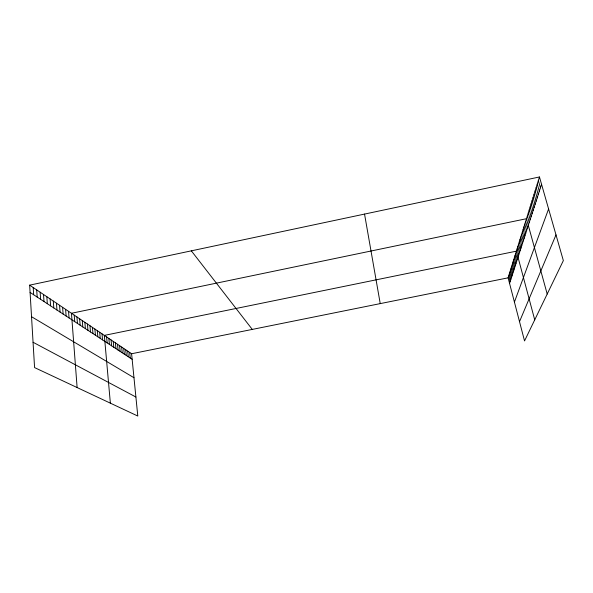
<?xml version="1.0" encoding="UTF-8"?>
<svg xmlns="http://www.w3.org/2000/svg" width="593" height="593" viewBox="0 0 593 593"><rect width="100%" height="100%" fill="white"/><g stroke="black" fill="none" stroke-linecap="round" stroke-linejoin="round"><path stroke-width="0.89" d="M539.46 176.966L563.35 260.601L524.538 340.931L508.105 277.828L539.46 176.966L29.65 285.151L34.572 367.586L137.791 416.034L131.594 353.747L29.65 285.151M509.557 283.432L541.557 184.319M514.42 302.104L548.592 208.944M519.512 321.651L555.997 234.872M131.594 353.747L508.105 277.828M33.06 342.265L135.901 397.021M31.533 316.706L133.981 377.726M30.087 292.416L132.143 359.276M191.339 250.839L252.277 329.411M538.348 180.546L540.423 187.84M537.251 184.06L539.304 191.294M536.183 187.507L538.214 194.682M535.131 190.887L537.139 198.01M534.1 194.207L536.087 201.272M533.085 197.462L535.049 204.474M532.091 200.664L534.034 207.624M531.113 203.807L533.04 210.708M530.157 206.89L532.062 213.747M529.208 209.922L531.098 216.727M528.289 212.902L530.149 219.655M527.377 215.83L529.223 222.531M547.198 294.039L526.48 218.706L71.457 313.274L77.12 387.555M525.628 221.448L527.436 228.053M524.79 224.147L526.584 230.707M523.96 226.808L525.739 233.316M523.152 229.417L524.909 235.881M522.351 231.989L524.093 238.408M521.566 234.517L523.293 240.891M520.787 237.007L522.5 243.338M520.031 239.461L521.729 245.747M519.275 241.87L520.958 248.119M518.541 244.249L520.209 250.454M517.815 246.592L519.468 252.751M517.096 248.89L518.734 255.012M534.723 319.849L516.392 251.165L104.331 335.401L110.365 403.166M515.695 253.396L517.304 259.438M515.013 255.598L516.607 261.602M514.339 257.77L515.917 263.729M513.671 259.904L515.243 265.834M513.019 262.017L514.576 267.903M512.374 264.093L513.916 269.941M511.737 266.138L513.264 271.95M511.107 268.155L512.626 273.929M510.491 270.141L511.996 275.886M509.884 272.105L511.374 277.813M509.276 274.04L510.758 279.711M508.683 275.945L510.158 281.579M364.539 214.08L380.239 303.609M129.667 352.45L130.215 358.016M127.71 351.13L128.258 356.734M125.723 349.796L126.272 355.429M123.715 348.447L124.263 354.117M121.676 347.075L122.225 352.783M119.616 345.682L120.157 351.427M117.525 344.274L118.066 350.055M115.398 342.85L115.946 348.662M113.248 341.398L113.789 347.253M111.069 339.93L111.61 345.823M108.853 338.447L109.394 344.37M106.607 336.935L107.148 342.902M102.026 333.844L102.559 339.893M99.683 332.273L100.21 338.358M97.304 330.672L97.83 336.802M94.887 329.048L95.414 335.215M92.441 327.403L92.968 333.607M89.958 325.727L90.477 331.984M87.43 324.03L87.949 330.323M84.873 322.303L85.385 328.648M82.271 320.554L82.783 326.943M79.632 318.782L80.137 325.209M76.949 316.973L77.453 323.444M74.221 315.142L74.725 321.658M68.558 311.325L69.055 317.944M65.608 309.346L66.105 316.01M62.613 307.33L63.103 314.045M59.567 305.276L60.056 312.044M56.468 303.193L56.95 310.013M53.318 301.074L53.793 307.945M50.116 298.916L50.583 305.84M46.854 296.722L47.314 303.705M43.534 294.491L43.993 301.526M40.154 292.216L40.606 299.309M36.714 289.903L37.166 297.049M33.215 287.546L33.653 294.751"/></g></svg>
